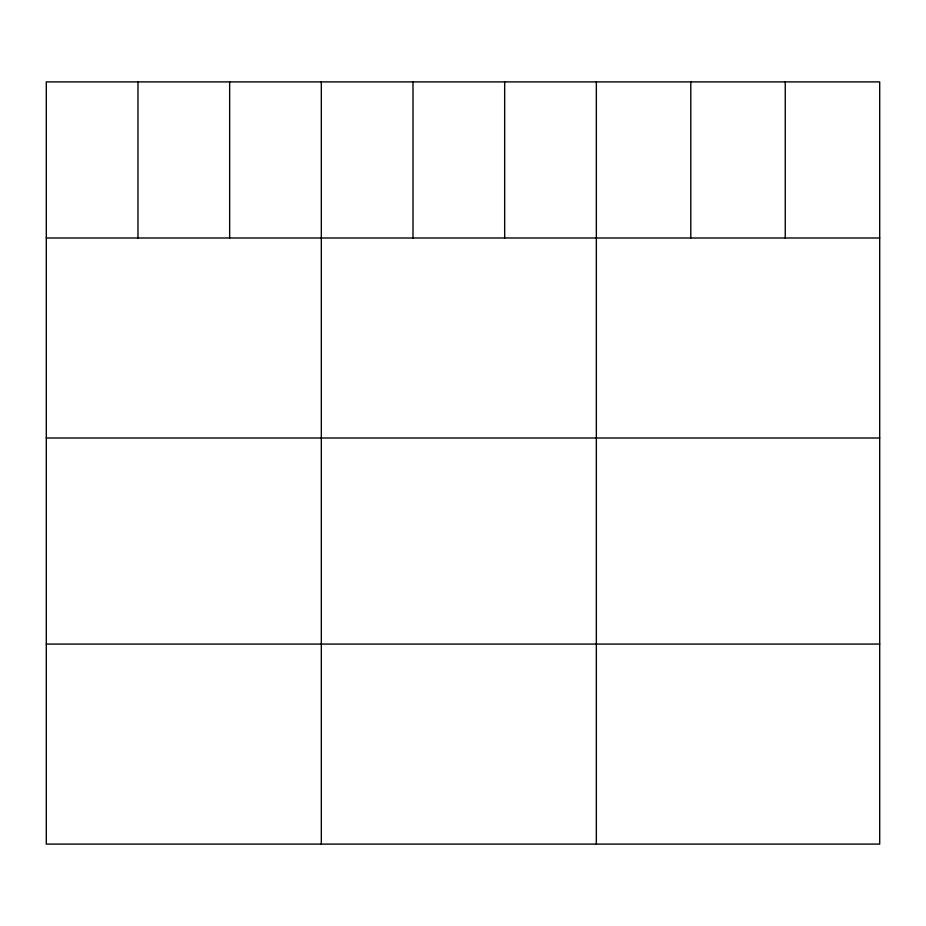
<?xml version="1.0" encoding="UTF-8"?>
<svg xmlns="http://www.w3.org/2000/svg" width="926" height="926" viewBox="0 0 926 926"><rect width="100%" height="100%" fill="white"/><g stroke="black" fill="none" stroke-linecap="round" stroke-linejoin="round"><path stroke-width="1.39" d="M879.7 237.994L879.7 844.095L46.3 844.095L46.3 81.905L879.7 81.905L879.7 237.994L46.3 237.994M46.3 438.01L879.7 438.01M46.3 644.079L879.7 644.079M785.248 81.905L785.248 237.994M690.796 81.905L690.796 237.994M596.344 81.905L596.344 844.095M504.67 81.905L504.67 237.994M412.996 81.905L412.996 237.994M321.322 81.905L321.322 844.095M229.648 81.905L229.648 237.994M137.974 81.905L137.974 237.994"/></g></svg>
